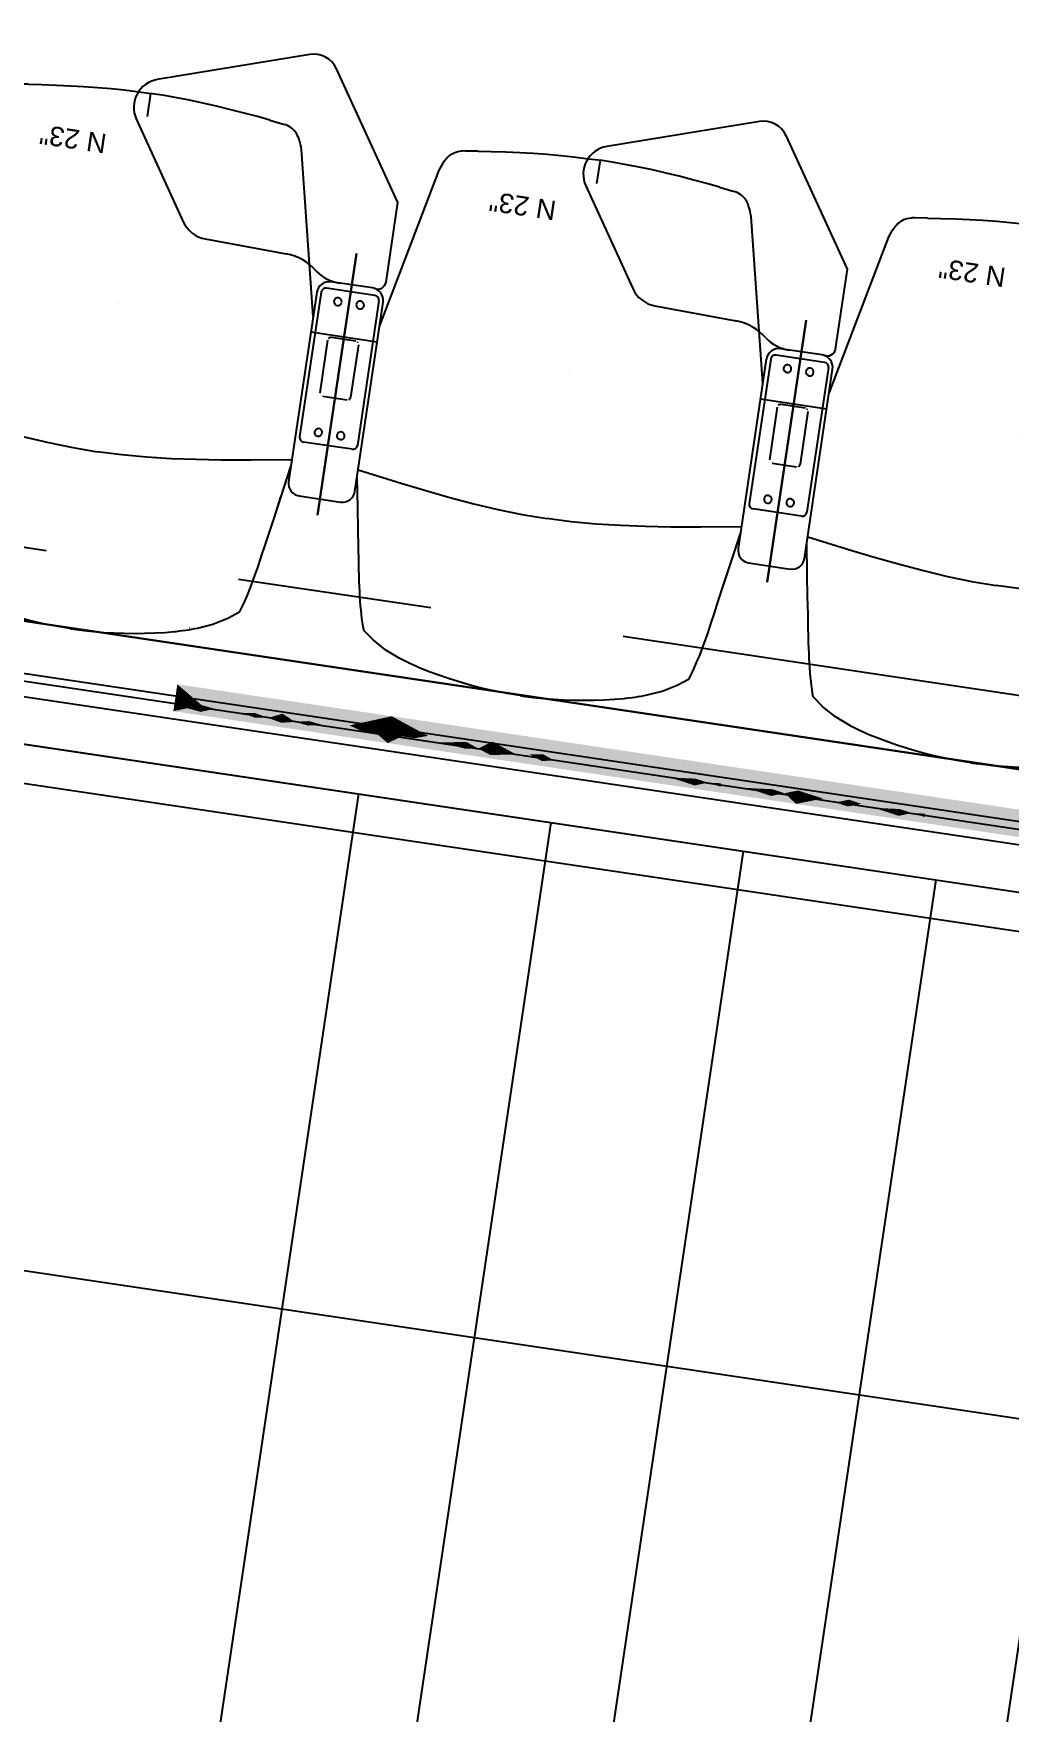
# Model space of a CAD drawing. Header units: millimetres. Extents: x 338 to 506, y 179 to 335.
# Drawn here: x 402.73 to 403.985, y 267.576 to 269.735 of the extents above; entities that cross this region are included whole.
import ezdxf

# ---------------------------------------------------------------- set-up
doc = ezdxf.new("R2010")
doc.units = ezdxf.units.MM
doc.linetypes.add('CENTER', pattern=[2, 1.25, -0.25, 0.25, -0.25])
doc.linetypes.add('DASHED2', pattern=[0.375, 0.25, -0.125])
for name, color, linetype in [('EJES_DE_COLUMNA', 255, 'DASHED2'), ('MUROS', 32, 'Continuous'), ('NOVA_PLUS_21__', 6, 'Continuous'), ('NOVA_PLUS_22__', 162, 'Continuous'), ('REJAS', 151, 'Continuous'), ('ZAPATA', 5, 'Continuous')]:
    doc.layers.add(name, color=color, linetype=linetype)
doc.styles.get("Standard").update_dxf_attribs({"font": 'ARIALUNI.ttf'})

# ---------------------------------------------------------------- blocks, each defined once
blk = doc.blocks.new('ESCALERA-EMER')
blk.add_lwpolyline([(-1.93003, 2.68), (-1.93003, 6.1583), (-0.66518, 6.1583), (-0.66518, 2.10933)])
at = {"layer": 'MUROS'}
for p, q in [((-2.6, 5.43), (0, 5.43)), ((-2.6, 5.18), (0, 5.18)), ((-2.6, 4.93), (0, 4.93)), ((-2.6, 4.68), (0, 4.68)), ((-2.6, 4.43), (0, 4.43))]:
    blk.add_line(p, q, dxfattribs=at)
for points in [[(0, 2.43), (0, 6.68), (-2.6, 6.68), (-2.6, 2.43)], [(-0.05, 2.43), (-0.05, 6.63), (-2.55, 6.63), (-2.55, 2.43)]]:
    blk.add_lwpolyline(points, dxfattribs=at)
blk = doc.blocks.new('*U103')
at = {"layer": 'REJAS', "color": 18, "linetype": 'Continuous', "extrusion": (0, 0, -1)}
for points in [[(-2980.4009, 1976.0068), (-2980.398, 1975.9371), (-2980.3922, 1976.0765)], [(-2980.3922, 1976.0765), (-2980.398, 1975.9371), (-2980.3922, 1975.9371)], [(-2980.3922, 1976.0765), (-2980.4002, 1976.0707), (-2980.3987, 1976.0591)], [(-2980.3962, 1976.0736), (-2980.3922, 1976.0765), (-2980.4007, 1976.0746)], [(-2980.3922, 1976.0765), (-2980.4009, 1976.0765), (-2980.4007, 1976.0746)], [(-2980.3987, 1976.0591), (-2980.3965, 1976.0417), (-2980.3922, 1976.0765)], [(-2980.4002, 1976.0707), (-2980.3962, 1976.0736), (-2980.4007, 1976.0746)], [(-2980.4002, 1976.0707), (-2980.4024, 1976.0649), (-2980.3995, 1976.0649)], [(-2980.4026, 1976.0722), (-2980.4002, 1976.0707), (-2980.4019, 1976.073)], [(-2980.4002, 1976.0707), (-2980.4004, 1976.0727), (-2980.4019, 1976.073)], [(-2980.4002, 1976.0707), (-2980.4014, 1976.0715), (-2980.4029, 1976.0712)], [(-2980.4029, 1976.0712), (-2980.4031, 1976.0707), (-2980.4002, 1976.0707)], [(-2980.4024, 1976.0649), (-2980.4002, 1976.0707), (-2980.4042, 1976.0678)], [(-2980.4022, 1976.0693), (-2980.4002, 1976.0707), (-2980.4035, 1976.0698)], [(-2980.4002, 1976.0707), (-2980.4031, 1976.0707), (-2980.4035, 1976.0698)], [(-2980.4019, 1976.073), (-2980.4004, 1976.0727), (-2980.4007, 1976.0746)], [(-2980.4052, 1976.0756), (-2980.4007, 1976.0746), (-2980.4009, 1976.0765)], [(-2980.4097, 1976.0765), (-2980.4049, 1976.0736), (-2980.4007, 1976.0746)], [(-2980.4007, 1976.0746), (-2980.4028, 1976.0741), (-2980.4019, 1976.073)], [(-2980.4097, 1976.0765), (-2980.4052, 1976.0756), (-2980.4009, 1976.0765)], [(-2980.4014, 1976.0715), (-2980.4026, 1976.0722), (-2980.4029, 1976.0712)], [(-2980.4028, 1976.0741), (-2980.4049, 1976.0736), (-2980.4019, 1976.073)], [(-2980.4049, 1976.0736), (-2980.4026, 1976.0722), (-2980.4019, 1976.073)], [(-2980.4026, 1976.0722), (-2980.4049, 1976.0736), (-2980.406, 1976.0707)], [(-2980.4026, 1976.0722), (-2980.4043, 1976.0715), (-2980.4029, 1976.0712)], [(-2980.4043, 1976.0715), (-2980.406, 1976.0707), (-2980.4029, 1976.0712)], [(-2980.406, 1976.0707), (-2980.4031, 1976.0707), (-2980.4029, 1976.0712)], [(-2980.4035, 1976.0698), (-2980.4031, 1976.0707), (-2980.406, 1976.0707)], [(-2980.406, 1976.0707), (-2980.4051, 1976.0693), (-2980.4035, 1976.0698)], [(-2980.4082, 1976.0649), (-2980.4042, 1976.0678), (-2980.406, 1976.0707)], [(-2980.4049, 1976.0736), (-2980.4097, 1976.0765), (-2980.406, 1976.0707)], [(-2980.4184, 1976.0068), (-2980.4053, 1976.0417), (-2980.4272, 1976.0765)], [(-2980.4097, 1976.0765), (-2980.4089, 1976.0707), (-2980.406, 1976.0707)], [(-2980.4089, 1976.0707), (-2980.4082, 1976.0649), (-2980.406, 1976.0707)], [(-2980.4097, 1976.0765), (-2980.4272, 1976.0765), (-2980.4082, 1976.0649)], [(-2980.4272, 1976.0765), (-2980.4162, 1976.0591), (-2980.4082, 1976.0649)], [(-2980.4097, 1975.9371), (-2980.4272, 1976.0765), (-2980.4272, 1975.7978)], [(-2980.402, 1976.0504), (-2980.3965, 1976.0417), (-2980.3987, 1976.0591)], [(-2980.3995, 1976.0649), (-2980.4024, 1976.0649), (-2980.3987, 1976.0591)], [(-2980.3987, 1976.0591), (-2980.4024, 1976.0649), (-2980.4035, 1976.062)], [(-2980.3987, 1976.0591), (-2980.4035, 1976.062), (-2980.4041, 1976.0552)], [(-2980.402, 1976.0504), (-2980.3987, 1976.0591), (-2980.4041, 1976.0552)], [(-2980.402, 1976.0504), (-2980.4013, 1976.0446), (-2980.3993, 1976.046)], [(-2980.4036, 1976.046), (-2980.4013, 1976.0446), (-2980.402, 1976.0504)], [(-2980.4053, 1976.0417), (-2980.402, 1976.0504), (-2980.4041, 1976.0552)], [(-2980.4042, 1976.0678), (-2980.4022, 1976.0693), (-2980.4035, 1976.0698)], [(-2980.4082, 1976.0649), (-2980.4024, 1976.0649), (-2980.4042, 1976.0678)], [(-2980.4035, 1976.062), (-2980.4024, 1976.0649), (-2980.4082, 1976.0649)], [(-2980.4051, 1976.0693), (-2980.4042, 1976.0678), (-2980.4035, 1976.0698)], [(-2980.4035, 1976.062), (-2980.4082, 1976.0649), (-2980.4041, 1976.0552)], [(-2980.4082, 1976.0649), (-2980.4067, 1976.0533), (-2980.4041, 1976.0552)], [(-2980.4041, 1976.0552), (-2980.4067, 1976.0533), (-2980.4053, 1976.0417)], [(-2980.4082, 1976.0649), (-2980.4162, 1976.0591), (-2980.4053, 1976.0417)], [(-2980.3993, 1976.046), (-2980.4013, 1976.0446), (-2980.3965, 1976.0417)], [(-2980.3965, 1976.0417), (-2980.4013, 1976.0446), (-2980.4009, 1976.0417)], [(-2980.3982, 1976.0373), (-2980.3965, 1976.0417), (-2980.4005, 1976.0388)], [(-2980.3965, 1976.0417), (-2980.4009, 1976.0417), (-2980.4005, 1976.0388)], [(-2980.4031, 1976.0243), (-2980.4009, 1976.0068), (-2980.3965, 1976.0417)], [(-2980.3998, 1976.033), (-2980.3982, 1976.0373), (-2980.4005, 1976.0388)], [(-2980.4005, 1976.0388), (-2980.4026, 1976.0373), (-2980.3998, 1976.033)], [(-2980.3998, 1976.033), (-2980.4026, 1976.0373), (-2980.4027, 1976.033)], [(-2980.4015, 1976.0286), (-2980.3998, 1976.033), (-2980.4027, 1976.033)], [(-2980.4009, 1976.0417), (-2980.4053, 1976.0417), (-2980.4005, 1976.0388)], [(-2980.4053, 1976.0417), (-2980.4026, 1976.0373), (-2980.4005, 1976.0388)], [(-2980.4013, 1976.0446), (-2980.4053, 1976.0417), (-2980.4009, 1976.0417)], [(-2980.4184, 1976.0068), (-2980.4009, 1976.0068), (-2980.4053, 1976.0417)], [(-2980.4053, 1976.0417), (-2980.4013, 1976.0446), (-2980.4036, 1976.046)], [(-2980.4031, 1976.0243), (-2980.4015, 1976.0286), (-2980.4027, 1976.033)], [(-2980.4026, 1976.0373), (-2980.4053, 1976.0417), (-2980.4027, 1976.033)], [(-2980.4053, 1976.0417), (-2980.4042, 1976.033), (-2980.4027, 1976.033)], [(-2980.4027, 1976.033), (-2980.4042, 1976.033), (-2980.4031, 1976.0243)], [(-2980.4031, 1975.9894), (-2980.3995, 1975.972), (-2980.4009, 1976.0068)], [(-2980.4097, 1975.9371), (-2980.4009, 1976.0068), (-2980.4184, 1976.0068)], [(-2980.4031, 1975.9894), (-2980.4053, 1975.972), (-2980.4013, 1975.9807)], [(-2980.4016, 1975.9546), (-2980.398, 1975.9371), (-2980.3995, 1975.972)], [(-2980.4033, 1975.9763), (-2980.3995, 1975.972), (-2980.4013, 1975.9807)], [(-2980.4014, 1975.9742), (-2980.4027, 1975.9734), (-2980.3995, 1975.972)], [(-2980.3995, 1975.972), (-2980.4027, 1975.9734), (-2980.4024, 1975.972)], [(-2980.4024, 1975.972), (-2980.4021, 1975.9705), (-2980.3995, 1975.972)], [(-2980.3995, 1975.972), (-2980.4021, 1975.9705), (-2980.4005, 1975.9698)], [(-2980.4035, 1975.9633), (-2980.4016, 1975.9546), (-2980.3995, 1975.972)], [(-2980.4021, 1975.9705), (-2980.4015, 1975.9676), (-2980.4005, 1975.9698)], [(-2980.4033, 1975.9763), (-2980.4027, 1975.9734), (-2980.4014, 1975.9742)], [(-2980.4035, 1975.9633), (-2980.4015, 1975.9676), (-2980.4053, 1975.972)], [(-2980.4015, 1975.9676), (-2980.4021, 1975.9705), (-2980.4034, 1975.9698)], [(-2980.4053, 1975.972), (-2980.4097, 1975.9371), (-2980.4016, 1975.9546)], [(-2980.4034, 1975.9698), (-2980.4021, 1975.9705), (-2980.4053, 1975.972)], [(-2980.4053, 1975.972), (-2980.4021, 1975.9705), (-2980.4024, 1975.972)], [(-2980.4024, 1975.972), (-2980.4027, 1975.9734), (-2980.4053, 1975.972)], [(-2980.4027, 1975.9734), (-2980.4033, 1975.9763), (-2980.4043, 1975.9742)], [(-2980.4053, 1975.972), (-2980.4027, 1975.9734), (-2980.4043, 1975.9742)], [(-2980.4018, 1975.9415), (-2980.398, 1975.9371), (-2980.4018, 1975.9459)], [(-2980.398, 1975.9371), (-2980.3998, 1975.9459), (-2980.4018, 1975.9459)], [(-2980.398, 1975.9371), (-2980.4018, 1975.9415), (-2980.4044, 1975.94)], [(-2980.4018, 1975.9459), (-2980.3998, 1975.9459), (-2980.4016, 1975.9546)], [(-2980.4016, 1975.9546), (-2980.4036, 1975.9502), (-2980.4018, 1975.9459)], [(-2980.4036, 1975.9502), (-2980.4057, 1975.9459), (-2980.4018, 1975.9459)], [(-2980.4057, 1975.9459), (-2980.4018, 1975.9415), (-2980.4018, 1975.9459)], [(-2980.4044, 1975.94), (-2980.4018, 1975.9415), (-2980.4057, 1975.9459)], [(-2980.4057, 1975.9459), (-2980.4077, 1975.9415), (-2980.4044, 1975.94)], [(-2980.4077, 1975.9415), (-2980.4097, 1975.9371), (-2980.4044, 1975.94)], [(-2980.3922, 1975.9371), (-2980.398, 1975.9371), (-2980.3922, 1975.7978)], [(-2980.3922, 1975.7978), (-2980.398, 1975.9371), (-2980.4009, 1975.8675)], [(-2980.4038, 1975.9371), (-2980.398, 1975.9371), (-2980.4044, 1975.94)], [(-2980.4016, 1975.9197), (-2980.3995, 1975.9023), (-2980.398, 1975.9371)], [(-2980.4018, 1975.9328), (-2980.398, 1975.9371), (-2980.4044, 1975.9342)], [(-2980.398, 1975.9371), (-2980.4038, 1975.9371), (-2980.4044, 1975.9342)], [(-2980.3998, 1975.9284), (-2980.398, 1975.9371), (-2980.4018, 1975.9284)], [(-2980.398, 1975.9371), (-2980.4018, 1975.9328), (-2980.4018, 1975.9284)], [(-2980.4035, 1975.911), (-2980.3995, 1975.9023), (-2980.4016, 1975.9197)], [(-2980.4016, 1975.9197), (-2980.3998, 1975.9284), (-2980.4018, 1975.9284)], [(-2980.4097, 1975.9371), (-2980.4272, 1975.7978), (-2980.4009, 1975.8675)], [(-2980.4053, 1975.9023), (-2980.4016, 1975.9197), (-2980.4097, 1975.9371)], [(-2980.4036, 1975.9241), (-2980.4016, 1975.9197), (-2980.4018, 1975.9284)], [(-2980.4057, 1975.9284), (-2980.4018, 1975.9328), (-2980.4044, 1975.9342)], [(-2980.4018, 1975.9284), (-2980.4018, 1975.9328), (-2980.4057, 1975.9284)], [(-2980.4057, 1975.9284), (-2980.4036, 1975.9241), (-2980.4018, 1975.9284)], [(-2980.4097, 1975.9371), (-2980.4038, 1975.9371), (-2980.4044, 1975.94)], [(-2980.4038, 1975.9371), (-2980.4097, 1975.9371), (-2980.4044, 1975.9342)], [(-2980.4097, 1975.9371), (-2980.4077, 1975.9328), (-2980.4044, 1975.9342)], [(-2980.4044, 1975.9342), (-2980.4077, 1975.9328), (-2980.4057, 1975.9284)], [(-2980.3995, 1975.9023), (-2980.4005, 1975.9045), (-2980.4021, 1975.9038)], [(-2980.4024, 1975.9023), (-2980.3995, 1975.9023), (-2980.4021, 1975.9038)], [(-2980.4009, 1975.8675), (-2980.3995, 1975.9023), (-2980.4031, 1975.8849)], [(-2980.4014, 1975.9001), (-2980.3995, 1975.9023), (-2980.4027, 1975.9008)], [(-2980.3995, 1975.9023), (-2980.4024, 1975.9023), (-2980.4027, 1975.9008)], [(-2980.4033, 1975.8979), (-2980.4013, 1975.8936), (-2980.3995, 1975.9023)], [(-2980.4021, 1975.9038), (-2980.4005, 1975.9045), (-2980.4015, 1975.9067)], [(-2980.4031, 1975.8849), (-2980.4013, 1975.8936), (-2980.4053, 1975.9023)], [(-2980.4033, 1975.8979), (-2980.4014, 1975.9001), (-2980.4027, 1975.9008)], [(-2980.4035, 1975.911), (-2980.4053, 1975.9023), (-2980.4015, 1975.9067)], [(-2980.4015, 1975.9067), (-2980.4034, 1975.9045), (-2980.4021, 1975.9038)], [(-2980.4034, 1975.9045), (-2980.4053, 1975.9023), (-2980.4021, 1975.9038)], [(-2980.4053, 1975.9023), (-2980.4024, 1975.9023), (-2980.4021, 1975.9038)], [(-2980.4024, 1975.9023), (-2980.4053, 1975.9023), (-2980.4027, 1975.9008)], [(-2980.4053, 1975.9023), (-2980.4043, 1975.9001), (-2980.4027, 1975.9008)], [(-2980.4027, 1975.9008), (-2980.4043, 1975.9001), (-2980.4033, 1975.8979)], [(-2980.4009, 1975.8675), (-2980.4024, 1975.8326), (-2980.3965, 1975.8326)], [(-2980.4075, 1975.85), (-2980.4024, 1975.8326), (-2980.4009, 1975.8675)], [(-2980.414, 1975.8326), (-2980.4024, 1975.8326), (-2980.4075, 1975.85)], [(-2980.3965, 1975.8326), (-2980.4024, 1975.8326), (-2980.3922, 1975.7978)], [(-2980.3922, 1975.7978), (-2980.4024, 1975.8326), (-2980.4031, 1975.8152)], [(-2980.3922, 1975.7978), (-2980.4031, 1975.8152), (-2980.4016, 1975.8036)], [(-2980.4016, 1975.8036), (-2980.4031, 1975.8152), (-2980.4111, 1975.8094)], [(-2980.4024, 1975.8326), (-2980.414, 1975.8326), (-2980.4031, 1975.8152)], [(-2980.414, 1975.8326), (-2980.4111, 1975.8094), (-2980.4031, 1975.8152)], [(-2980.4111, 1975.8094), (-2980.414, 1975.8326), (-2980.4206, 1975.8152)], [(-2980.4272, 1975.7978), (-2980.4111, 1975.8094), (-2980.4206, 1975.8152)], [(-2980.3969, 1975.8007), (-2980.4012, 1975.7997), (-2980.3922, 1975.7978)], [(-2980.3922, 1975.7978), (-2980.4012, 1975.7997), (-2980.4009, 1975.7978)], [(-2980.4009, 1975.5325), (-2980.3922, 1975.2671), (-2980.3922, 1975.7978)], [(-2980.3922, 1975.7978), (-2980.4018, 1975.7922), (-2980.4036, 1975.7812)], [(-2980.397, 1975.795), (-2980.3922, 1975.7978), (-2980.4012, 1975.7959)], [(-2980.3922, 1975.7978), (-2980.4009, 1975.7978), (-2980.4012, 1975.7959)], [(-2980.3976, 1975.7646), (-2980.3922, 1975.7978), (-2980.4035, 1975.7646)], [(-2980.3922, 1975.7978), (-2980.4036, 1975.7812), (-2980.4035, 1975.7646)], [(-2980.4031, 1975.7314), (-2980.3965, 1975.6651), (-2980.3922, 1975.7978)], [(-2980.4016, 1975.8036), (-2980.4012, 1975.7997), (-2980.3969, 1975.8007)], [(-2980.4018, 1975.7922), (-2980.397, 1975.795), (-2980.4012, 1975.7959)], [(-2980.4009, 1975.7978), (-2980.4012, 1975.7997), (-2980.4097, 1975.7978)], [(-2980.4097, 1975.2671), (-2980.4009, 1975.5325), (-2980.4272, 1975.7978)], [(-2980.4009, 1975.7978), (-2980.4097, 1975.7978), (-2980.4012, 1975.7959)], [(-2980.4012, 1975.7997), (-2980.4016, 1975.8036), (-2980.4057, 1975.8007)], [(-2980.4097, 1975.7978), (-2980.4012, 1975.7997), (-2980.4057, 1975.8007)], [(-2980.4097, 1975.7978), (-2980.4057, 1975.795), (-2980.4012, 1975.7959)], [(-2980.4012, 1975.7959), (-2980.4057, 1975.795), (-2980.4018, 1975.7922)], [(-2980.4016, 1975.8036), (-2980.4111, 1975.8094), (-2980.4097, 1975.7978)], [(-2980.4018, 1975.7922), (-2980.4097, 1975.7978), (-2980.4115, 1975.7867)], [(-2980.4018, 1975.7922), (-2980.4115, 1975.7867), (-2980.4036, 1975.7812)], [(-2980.414, 1975.6651), (-2980.4031, 1975.7314), (-2980.4272, 1975.7978)], [(-2980.4097, 1975.7978), (-2980.4111, 1975.8094), (-2980.4272, 1975.7978)], [(-2980.4097, 1975.2671), (-2980.4272, 1975.7978), (-2980.4272, 1974.7365)], [(-2980.4097, 1975.7978), (-2980.4272, 1975.7978), (-2980.4115, 1975.7867)], [(-2980.4272, 1975.7978), (-2980.4211, 1975.7812), (-2980.4115, 1975.7867)], [(-2980.4035, 1975.7646), (-2980.4036, 1975.7812), (-2980.4151, 1975.7646)], [(-2980.4151, 1975.7646), (-2980.4036, 1975.7812), (-2980.4115, 1975.7867)], [(-2980.4115, 1975.7867), (-2980.4211, 1975.7812), (-2980.4151, 1975.7646)], [(-2980.4031, 1975.7314), (-2980.3976, 1975.7646), (-2980.4035, 1975.7646)], [(-2980.4091, 1975.748), (-2980.4031, 1975.7314), (-2980.4035, 1975.7646)], [(-2980.4151, 1975.7646), (-2980.4091, 1975.748), (-2980.4035, 1975.7646)], [(-2980.4031, 1975.7314), (-2980.4058, 1975.7148), (-2980.4015, 1975.7148)], [(-2980.4028, 1975.7066), (-2980.3998, 1975.6983), (-2980.4015, 1975.7148)], [(-2980.4028, 1975.7066), (-2980.4037, 1975.701), (-2980.4013, 1975.7024)], [(-2980.4058, 1975.7148), (-2980.4028, 1975.7066), (-2980.4015, 1975.7148)], [(-2980.4058, 1975.7148), (-2980.4086, 1975.6983), (-2980.4028, 1975.7066)], [(-2980.4037, 1975.701), (-2980.4028, 1975.7066), (-2980.4057, 1975.7024)], [(-2980.4026, 1975.6817), (-2980.3965, 1975.6651), (-2980.3998, 1975.6983)], [(-2980.4013, 1975.7024), (-2980.4037, 1975.701), (-2980.3998, 1975.6983)], [(-2980.3998, 1975.6983), (-2980.4037, 1975.701), (-2980.4042, 1975.6983)], [(-2980.4027, 1975.6941), (-2980.3998, 1975.6983), (-2980.4047, 1975.6955)], [(-2980.3998, 1975.6983), (-2980.4042, 1975.6983), (-2980.4047, 1975.6955)], [(-2980.4012, 1975.69), (-2980.3998, 1975.6983), (-2980.4026, 1975.69)], [(-2980.3998, 1975.6983), (-2980.4027, 1975.6941), (-2980.4026, 1975.69)], [(-2980.4026, 1975.6817), (-2980.4012, 1975.69), (-2980.4026, 1975.69)], [(-2980.4086, 1975.6983), (-2980.414, 1975.6651), (-2980.4026, 1975.6817)], [(-2980.4026, 1975.69), (-2980.4027, 1975.6941), (-2980.4056, 1975.69)], [(-2980.4056, 1975.69), (-2980.4041, 1975.6858), (-2980.4026, 1975.69)], [(-2980.4041, 1975.6858), (-2980.4026, 1975.6817), (-2980.4026, 1975.69)], [(-2980.4056, 1975.69), (-2980.4027, 1975.6941), (-2980.4047, 1975.6955)], [(-2980.4086, 1975.6983), (-2980.4037, 1975.701), (-2980.4057, 1975.7024)], [(-2980.4042, 1975.6983), (-2980.4037, 1975.701), (-2980.4086, 1975.6983)], [(-2980.4047, 1975.6955), (-2980.4042, 1975.6983), (-2980.4086, 1975.6983)], [(-2980.4086, 1975.6983), (-2980.4071, 1975.6941), (-2980.4047, 1975.6955)], [(-2980.4071, 1975.6941), (-2980.4056, 1975.69), (-2980.4047, 1975.6955)], [(-2980.3965, 1975.6651), (-2980.3995, 1975.6734), (-2980.4044, 1975.6706)], [(-2980.3965, 1975.6651), (-2980.3985, 1975.6665), (-2980.4008, 1975.666)], [(-2980.4008, 1975.666), (-2980.4009, 1975.6651), (-2980.3965, 1975.6651)], [(-2980.3965, 1975.6651), (-2980.4014, 1975.6623), (-2980.4023, 1975.6568)], [(-2980.399, 1975.6637), (-2980.3965, 1975.6651), (-2980.4011, 1975.6642)], [(-2980.3965, 1975.6651), (-2980.4009, 1975.6651), (-2980.4011, 1975.6642)], [(-2980.3993, 1975.6485), (-2980.3965, 1975.6651), (-2980.4022, 1975.6485)], [(-2980.3965, 1975.6651), (-2980.4023, 1975.6568), (-2980.4022, 1975.6485)], [(-2980.402, 1975.6319), (-2980.3987, 1975.5988), (-2980.3965, 1975.6651)], [(-2980.3985, 1975.6665), (-2980.4005, 1975.6679), (-2980.4008, 1975.666)], [(-2980.4014, 1975.6623), (-2980.399, 1975.6637), (-2980.4011, 1975.6642)], [(-2980.4044, 1975.6706), (-2980.3995, 1975.6734), (-2980.4026, 1975.6817)], [(-2980.4034, 1975.6679), (-2980.4005, 1975.6679), (-2980.4024, 1975.6693)], [(-2980.4005, 1975.6679), (-2980.4029, 1975.6665), (-2980.4008, 1975.666)], [(-2980.4005, 1975.6679), (-2980.4034, 1975.6679), (-2980.4029, 1975.6665)], [(-2980.4029, 1975.6665), (-2980.4053, 1975.6651), (-2980.4008, 1975.666)], [(-2980.4053, 1975.6651), (-2980.4009, 1975.6651), (-2980.4008, 1975.666)], [(-2980.4009, 1975.6651), (-2980.4053, 1975.6651), (-2980.4011, 1975.6642)], [(-2980.4053, 1975.6651), (-2980.4033, 1975.6637), (-2980.4011, 1975.6642)], [(-2980.4011, 1975.6642), (-2980.4033, 1975.6637), (-2980.4014, 1975.6623)], [(-2980.4014, 1975.6623), (-2980.4053, 1975.6651), (-2980.4062, 1975.6596)], [(-2980.4014, 1975.6623), (-2980.4062, 1975.6596), (-2980.4023, 1975.6568)], [(-2980.4075, 1975.5988), (-2980.402, 1975.6319), (-2980.414, 1975.6651)], [(-2980.4044, 1975.6706), (-2980.4034, 1975.6679), (-2980.4024, 1975.6693)], [(-2980.4026, 1975.6817), (-2980.4083, 1975.6734), (-2980.4044, 1975.6706)], [(-2980.4029, 1975.6665), (-2980.4034, 1975.6679), (-2980.4053, 1975.6651)], [(-2980.4048, 1975.6679), (-2980.4034, 1975.6679), (-2980.4044, 1975.6706)], [(-2980.4053, 1975.6651), (-2980.4034, 1975.6679), (-2980.4048, 1975.6679)], [(-2980.4083, 1975.6734), (-2980.414, 1975.6651), (-2980.4044, 1975.6706)], [(-2980.414, 1975.6651), (-2980.4053, 1975.6651), (-2980.4044, 1975.6706)], [(-2980.4053, 1975.6651), (-2980.414, 1975.6651), (-2980.4062, 1975.6596)], [(-2980.414, 1975.6651), (-2980.411, 1975.6568), (-2980.4062, 1975.6596)], [(-2980.402, 1975.6319), (-2980.3993, 1975.6485), (-2980.4022, 1975.6485)], [(-2980.405, 1975.6402), (-2980.402, 1975.6319), (-2980.4022, 1975.6485)], [(-2980.4022, 1975.6485), (-2980.4023, 1975.6568), (-2980.408, 1975.6485)], [(-2980.408, 1975.6485), (-2980.405, 1975.6402), (-2980.4022, 1975.6485)], [(-2980.408, 1975.6485), (-2980.4023, 1975.6568), (-2980.4062, 1975.6596)], [(-2980.4062, 1975.6596), (-2980.411, 1975.6568), (-2980.408, 1975.6485)], [(-2980.4047, 1975.6154), (-2980.3987, 1975.5988), (-2980.402, 1975.6319)], [(-2980.3987, 1975.5988), (-2980.4002, 1975.6029), (-2980.4026, 1975.6015)], [(-2980.4031, 1975.5988), (-2980.3987, 1975.5988), (-2980.4026, 1975.6015)], [(-2980.4016, 1975.5946), (-2980.3987, 1975.5988), (-2980.4036, 1975.596)], [(-2980.3987, 1975.5988), (-2980.4031, 1975.5988), (-2980.4036, 1975.596)], [(-2980.4045, 1975.5905), (-2980.4015, 1975.5822), (-2980.3987, 1975.5988)], [(-2980.4042, 1975.5656), (-2980.4009, 1975.5325), (-2980.3987, 1975.5988)], [(-2980.4026, 1975.6015), (-2980.4002, 1975.6029), (-2980.4017, 1975.6071)], [(-2980.4042, 1975.5656), (-2980.4015, 1975.5822), (-2980.4075, 1975.5988)], [(-2980.4045, 1975.5905), (-2980.4016, 1975.5946), (-2980.4036, 1975.596)], [(-2980.4047, 1975.6154), (-2980.4075, 1975.5988), (-2980.4017, 1975.6071)], [(-2980.4017, 1975.6071), (-2980.4046, 1975.6029), (-2980.4026, 1975.6015)], [(-2980.4046, 1975.6029), (-2980.4075, 1975.5988), (-2980.4026, 1975.6015)], [(-2980.4075, 1975.5988), (-2980.4031, 1975.5988), (-2980.4026, 1975.6015)], [(-2980.4031, 1975.5988), (-2980.4075, 1975.5988), (-2980.4036, 1975.596)], [(-2980.4075, 1975.5988), (-2980.406, 1975.5946), (-2980.4036, 1975.596)], [(-2980.4036, 1975.596), (-2980.406, 1975.5946), (-2980.4045, 1975.5905)], [(-2980.4031, 1975.4661), (-2980.3987, 1975.4661), (-2980.4009, 1975.5325)], [(-2980.3987, 1975.4661), (-2980.402, 1975.433), (-2980.3965, 1975.3998)], [(-2980.3987, 1975.4661), (-2980.4031, 1975.4661), (-2980.402, 1975.433)], [(-2980.402, 1975.433), (-2980.4031, 1975.4661), (-2980.4053, 1975.3998)], [(-2980.402, 1975.433), (-2980.4036, 1975.4164), (-2980.3993, 1975.4164)], [(-2980.3993, 1975.4164), (-2980.4023, 1975.4081), (-2980.3965, 1975.3998)], [(-2980.3965, 1975.3998), (-2980.3994, 1975.4039), (-2980.4014, 1975.4026)], [(-2980.4009, 1975.3998), (-2980.3965, 1975.3998), (-2980.4014, 1975.4026)], [(-2980.3993, 1975.4164), (-2980.4036, 1975.4164), (-2980.4023, 1975.4081)], [(-2980.4014, 1975.4026), (-2980.3994, 1975.4039), (-2980.4023, 1975.4081)], [(-2980.4053, 1975.3998), (-2980.4009, 1975.3998), (-2980.4014, 1975.4026)], [(-2980.4023, 1975.4081), (-2980.4038, 1975.4039), (-2980.4014, 1975.4026)], [(-2980.4038, 1975.4039), (-2980.4053, 1975.3998), (-2980.4014, 1975.4026)], [(-2980.4023, 1975.4081), (-2980.4036, 1975.4164), (-2980.4053, 1975.3998)], [(-2980.4031, 1975.3335), (-2980.3922, 1975.2671), (-2980.3965, 1975.3998)], [(-2980.3998, 1975.3666), (-2980.3965, 1975.3998), (-2980.4026, 1975.3832)], [(-2980.398, 1975.3957), (-2980.3965, 1975.3998), (-2980.4005, 1975.397)], [(-2980.3965, 1975.3998), (-2980.4009, 1975.3998), (-2980.4005, 1975.397)], [(-2980.3995, 1975.3915), (-2980.398, 1975.3957), (-2980.4005, 1975.397)], [(-2980.4005, 1975.397), (-2980.4024, 1975.3957), (-2980.3995, 1975.3915)], [(-2980.3995, 1975.3915), (-2980.4024, 1975.3957), (-2980.4025, 1975.3915)], [(-2980.4011, 1975.3874), (-2980.3995, 1975.3915), (-2980.4025, 1975.3915)], [(-2980.3998, 1975.3666), (-2980.4026, 1975.3832), (-2980.4042, 1975.3666)], [(-2980.4029, 1975.3984), (-2980.4005, 1975.397), (-2980.4009, 1975.3998)], [(-2980.4029, 1975.3984), (-2980.4024, 1975.3957), (-2980.4005, 1975.397)], [(-2980.4053, 1975.3998), (-2980.4029, 1975.3984), (-2980.4009, 1975.3998)], [(-2980.4026, 1975.3832), (-2980.4011, 1975.3874), (-2980.4025, 1975.3915)], [(-2980.4024, 1975.3957), (-2980.4053, 1975.3998), (-2980.4025, 1975.3915)], [(-2980.4029, 1975.3984), (-2980.4053, 1975.3998), (-2980.4024, 1975.3957)], [(-2980.4053, 1975.3998), (-2980.4039, 1975.3915), (-2980.4025, 1975.3915)], [(-2980.4025, 1975.3915), (-2980.4039, 1975.3915), (-2980.4026, 1975.3832)], [(-2980.4026, 1975.3832), (-2980.4053, 1975.3998), (-2980.4042, 1975.3666)], [(-2980.4031, 1975.3335), (-2980.4053, 1975.3998), (-2980.4097, 1975.2671)], [(-2980.4031, 1975.3335), (-2980.3998, 1975.3666), (-2980.4042, 1975.3666)], [(-2980.4004, 1975.3169), (-2980.4034, 1975.3086), (-2980.3976, 1975.3003)], [(-2980.4047, 1975.3169), (-2980.4004, 1975.3169), (-2980.4031, 1975.3335)], [(-2980.4004, 1975.3169), (-2980.4047, 1975.3169), (-2980.4034, 1975.3086)], [(-2980.4034, 1975.3086), (-2980.4047, 1975.3169), (-2980.4064, 1975.3003)], [(-2980.4036, 1975.2837), (-2980.3922, 1975.2671), (-2980.3976, 1975.3003)], [(-2980.3976, 1975.3003), (-2980.4005, 1975.3045), (-2980.4025, 1975.3031)], [(-2980.402, 1975.3003), (-2980.3976, 1975.3003), (-2980.4025, 1975.3031)], [(-2980.3976, 1975.3003), (-2980.4016, 1975.2975), (-2980.3991, 1975.2962)], [(-2980.4016, 1975.2975), (-2980.3976, 1975.3003), (-2980.402, 1975.3003)], [(-2980.3991, 1975.2962), (-2980.4016, 1975.2975), (-2980.4006, 1975.292)], [(-2980.4025, 1975.3031), (-2980.4005, 1975.3045), (-2980.4034, 1975.3086)], [(-2980.4006, 1975.292), (-2980.4064, 1975.3003), (-2980.4036, 1975.2837)], [(-2980.4006, 1975.292), (-2980.4016, 1975.2975), (-2980.4035, 1975.2962)], [(-2980.4035, 1975.2962), (-2980.4016, 1975.2975), (-2980.4064, 1975.3003)], [(-2980.4064, 1975.3003), (-2980.4016, 1975.2975), (-2980.402, 1975.3003)], [(-2980.4064, 1975.3003), (-2980.402, 1975.3003), (-2980.4025, 1975.3031)], [(-2980.4034, 1975.3086), (-2980.4049, 1975.3045), (-2980.4025, 1975.3031)], [(-2980.4049, 1975.3045), (-2980.4064, 1975.3003), (-2980.4025, 1975.3031)], [(-2980.4036, 1975.2837), (-2980.4064, 1975.3003), (-2980.4097, 1975.2671)], [(-2980.3979, 1975.2754), (-2980.4018, 1975.2727), (-2980.3922, 1975.2671)], [(-2980.3922, 1975.2671), (-2980.4018, 1975.2727), (-2980.4009, 1975.2671)], [(-2980.4036, 1975.2837), (-2980.4018, 1975.2727), (-2980.3979, 1975.2754)], [(-2980.4009, 1975.2671), (-2980.4018, 1975.2727), (-2980.4097, 1975.2671)], [(-2980.4018, 1975.2727), (-2980.4036, 1975.2837), (-2980.4067, 1975.2754)], [(-2980.4097, 1975.2671), (-2980.4018, 1975.2727), (-2980.4067, 1975.2754)], [(-2980.3987, 1975.2008), (-2980.3922, 1975.2671), (-2980.4042, 1975.234)], [(-2980.4009, 1975.2671), (-2980.4, 1975.2616), (-2980.3922, 1975.2671)], [(-2980.3922, 1975.2671), (-2980.4, 1975.2616), (-2980.3952, 1975.2589)], [(-2980.3987, 1975.2008), (-2980.3965, 1975.1345), (-2980.3922, 1975.2671)], [(-2980.4009, 1975.0018), (-2980.3922, 1974.7365), (-2980.3922, 1975.2671)], [(-2980.4, 1975.2616), (-2980.3982, 1975.2506), (-2980.3952, 1975.2589)], [(-2980.3982, 1975.2506), (-2980.4, 1975.2616), (-2980.4039, 1975.2589)], [(-2980.404, 1975.2506), (-2980.3982, 1975.2506), (-2980.4039, 1975.2589)], [(-2980.3982, 1975.2506), (-2980.404, 1975.2506), (-2980.4012, 1975.2423)], [(-2980.4048, 1975.2644), (-2980.4, 1975.2616), (-2980.4009, 1975.2671)], [(-2980.4048, 1975.2644), (-2980.4039, 1975.2589), (-2980.4, 1975.2616)], [(-2980.4097, 1975.2671), (-2980.4272, 1974.7365), (-2980.4009, 1975.0018)], [(-2980.4048, 1975.2644), (-2980.4009, 1975.2671), (-2980.4097, 1975.2671)], [(-2980.4012, 1975.2423), (-2980.404, 1975.2506), (-2980.4042, 1975.234)], [(-2980.4097, 1975.2671), (-2980.4039, 1975.2589), (-2980.4048, 1975.2644)], [(-2980.4097, 1975.2671), (-2980.404, 1975.2506), (-2980.4039, 1975.2589)], [(-2980.4069, 1975.2506), (-2980.404, 1975.2506), (-2980.4097, 1975.2671)], [(-2980.4042, 1975.234), (-2980.404, 1975.2506), (-2980.4069, 1975.2506)], [(-2980.4042, 1975.234), (-2980.4097, 1975.2671), (-2980.4075, 1975.2008)], [(-2980.4015, 1975.2174), (-2980.4042, 1975.234), (-2980.4075, 1975.2008)], [(-2980.4015, 1975.2174), (-2980.4045, 1975.2091), (-2980.3987, 1975.2008)], [(-2980.4045, 1975.2091), (-2980.4036, 1975.2036), (-2980.4016, 1975.205)], [(-2980.4036, 1975.2036), (-2980.4045, 1975.2091), (-2980.406, 1975.205)], [(-2980.402, 1975.1677), (-2980.3965, 1975.1345), (-2980.3987, 1975.2008)], [(-2980.4016, 1975.205), (-2980.4036, 1975.2036), (-2980.3987, 1975.2008)], [(-2980.3987, 1975.2008), (-2980.4036, 1975.2036), (-2980.4031, 1975.2008)], [(-2980.402, 1975.1677), (-2980.3987, 1975.2008), (-2980.4047, 1975.1842)], [(-2980.4031, 1975.2008), (-2980.4026, 1975.1981), (-2980.3987, 1975.2008)], [(-2980.3987, 1975.2008), (-2980.4026, 1975.1981), (-2980.4002, 1975.1967)], [(-2980.4026, 1975.1981), (-2980.4017, 1975.1925), (-2980.4002, 1975.1967)], [(-2980.4017, 1975.1925), (-2980.4075, 1975.2008), (-2980.4047, 1975.1842)], [(-2980.4017, 1975.1925), (-2980.4026, 1975.1981), (-2980.4046, 1975.1967)], [(-2980.4053, 1975.1345), (-2980.402, 1975.1677), (-2980.4075, 1975.2008)], [(-2980.4046, 1975.1967), (-2980.4026, 1975.1981), (-2980.4075, 1975.2008)], [(-2980.4075, 1975.2008), (-2980.4026, 1975.1981), (-2980.4031, 1975.2008)], [(-2980.4031, 1975.2008), (-2980.4036, 1975.2036), (-2980.4075, 1975.2008)], [(-2980.4075, 1975.2008), (-2980.4036, 1975.2036), (-2980.406, 1975.205)], [(-2980.4036, 1975.1511), (-2980.3993, 1975.1511), (-2980.402, 1975.1677)], [(-2980.3993, 1975.1511), (-2980.4023, 1975.1428), (-2980.3965, 1975.1345)], [(-2980.3993, 1975.1511), (-2980.4036, 1975.1511), (-2980.4023, 1975.1428)], [(-2980.4014, 1975.1373), (-2980.3994, 1975.1386), (-2980.4023, 1975.1428)], [(-2980.4023, 1975.1428), (-2980.4038, 1975.1386), (-2980.4014, 1975.1373)], [(-2980.4023, 1975.1428), (-2980.4036, 1975.1511), (-2980.4053, 1975.1345)], [(-2980.3965, 1975.1345), (-2980.3994, 1975.1386), (-2980.4014, 1975.1373)], [(-2980.4009, 1975.1345), (-2980.3965, 1975.1345), (-2980.4014, 1975.1373)], [(-2980.398, 1975.1303), (-2980.3965, 1975.1345), (-2980.4005, 1975.1317)], [(-2980.3965, 1975.1345), (-2980.4009, 1975.1345), (-2980.4005, 1975.1317)], [(-2980.4026, 1975.1179), (-2980.3998, 1975.1013), (-2980.3965, 1975.1345)], [(-2980.4031, 1975.0682), (-2980.4009, 1975.0018), (-2980.3965, 1975.1345)], [(-2980.3995, 1975.1262), (-2980.398, 1975.1303), (-2980.4005, 1975.1317)], [(-2980.4005, 1975.1317), (-2980.4024, 1975.1303), (-2980.3995, 1975.1262)], [(-2980.3995, 1975.1262), (-2980.4024, 1975.1303), (-2980.4025, 1975.1262)], [(-2980.4011, 1975.1221), (-2980.3995, 1975.1262), (-2980.4025, 1975.1262)], [(-2980.4029, 1975.1331), (-2980.4005, 1975.1317), (-2980.4009, 1975.1345)], [(-2980.4029, 1975.1331), (-2980.4024, 1975.1303), (-2980.4005, 1975.1317)], [(-2980.4053, 1975.1345), (-2980.4009, 1975.1345), (-2980.4014, 1975.1373)], [(-2980.4053, 1975.1345), (-2980.4029, 1975.1331), (-2980.4009, 1975.1345)], [(-2980.4026, 1975.1179), (-2980.4011, 1975.1221), (-2980.4025, 1975.1262)], [(-2980.4038, 1975.1386), (-2980.4053, 1975.1345), (-2980.4014, 1975.1373)], [(-2980.4024, 1975.1303), (-2980.4053, 1975.1345), (-2980.4025, 1975.1262)], [(-2980.4029, 1975.1331), (-2980.4053, 1975.1345), (-2980.4024, 1975.1303)], [(-2980.4053, 1975.1345), (-2980.4039, 1975.1262), (-2980.4025, 1975.1262)], [(-2980.4025, 1975.1262), (-2980.4039, 1975.1262), (-2980.4026, 1975.1179)], [(-2980.4026, 1975.1179), (-2980.4053, 1975.1345), (-2980.4042, 1975.1013)], [(-2980.3998, 1975.1013), (-2980.4026, 1975.1179), (-2980.4042, 1975.1013)], [(-2980.4042, 1975.1013), (-2980.4031, 1975.0682), (-2980.3998, 1975.1013)], [(-2980.4042, 1974.9687), (-2980.3987, 1974.9355), (-2980.4009, 1975.0018)]]:
    blk.add_solid(points, dxfattribs=at)
blk = doc.blocks.new('ZAPATA')
at = {"layer": 'ZAPATA', "linetype": 'Continuous'}
for p, q in [((-31.5, 0), (31.5, 0)), ((-37.5, -194), (-37.5, -6)), ((37.5, -194), (37.5, -6)), ((15.8, -61.8), (-15.8, -61.8)), ((-19.8, -134.2), (-19.8, -65.8)), ((19.8, -65.8), (19.8, -134.2)), ((-15.8, -138.2), (15.8, -138.2)), ((-31.5, -200), (31.5, -200))]:
    blk.add_line(p, q, dxfattribs=at)
at = {"layer": 'ZAPATA', "linetype": 'Continuous', "const_width": 0.15, "flags": 128}
for points in [[(-15.8, -61.8), (-17.2, -62), (-18.2, -62.6)], [(18.2, -62.6), (17, -62), (15.8, -61.8)], [(19.2, -63.7), (19.6, -64.5), (19.8, -65.8)], [(-19.2, -136.3), (-19.7, -135.1), (-19.8, -134.2)], [(-18.2, -137.4), (-17, -138), (-15.8, -138.2)], [(19.8, -134.2), (19.6, -135.5), (19.2, -136.3)]]:
    blk.add_lwpolyline(points, dxfattribs=at)
at = {"layer": 'ZAPATA', "linetype": 'Continuous'}
for centre, radius, start, end in [((-31.5, -6), 6, 90, 180), ((31.5, -6), 6, 0, 90), ((-14.5, -15), 5, 1.1673, 358.8327), ((14.5, -15), 5, 181.1673, 178.8327), ((-15.8, -65.8), 4, 147.7923, 180), ((-15.8, -65.8), 4, 125.9209, 147.7923), ((-15.8, -134.2), 4, 212.2077, 234.0791), ((15.8, -134.2), 4, 270, 305.9209), ((15.8, -134.2), 4, 305.9209, 327.8595), ((-31.5, -194), 6, 180, 270), ((-14.5, -185), 5, 1.1673, 358.8327), ((14.5, -185), 5, 181.1673, 178.8327), ((31.5, -194), 6, 270, 0)]:
    blk.add_arc(centre, radius, start, end, dxfattribs=at)
blk = doc.blocks.new('BRAZO_FORMALITE')
at = {"layer": 'NOVA_PLUS_21__', "color": 0}
for p, q in [((0, 0.2318), (0, -0.1085)), ((-0.0431, 0.1948), (-0.0431, -0.0515)), ((0.027, 0.2109), (-0.027, 0.2109)), ((0.0431, -0.0515), (0.0431, 0.1948)), ((0.0431, 0), (-0.0431, 0)), ((-0.027, -0.0675), (0.027, -0.0675))]:
    blk.add_line(p, q, dxfattribs=at)
for centre, start, end in [((-0.027, 0.1948), 90, 180), ((0.027, 0.1948), 0, 90), ((-0.027, -0.0515), 180, 270), ((0.027, -0.0515), 270, 0)]:
    blk.add_arc(centre, 0.016, start, end, dxfattribs=at)
at = {"xscale": 0.0009999999310821, "yscale": 0.0009999999310821, "zscale": 0.0009999999310821}
blk.add_blockref('ZAPATA', (0, 0.1415), dxfattribs=at)
blk = doc.blocks.new('BRAZO_CON_MESA')
at = {"layer": 'NOVA_PLUS_21__', "color": 0}
for p, q in [((0, -0.1085), (0, 0.2318)), ((-0.0431, 0.1948), (-0.0431, -0.0515)), ((0.027, 0.2109), (-0.027, 0.2109)), ((0.0431, -0.0515), (0.0431, 0.1948)), ((0.0431, 0), (-0.0431, 0)), ((-0.027, -0.0675), (0.027, -0.0675))]:
    blk.add_line(p, q, dxfattribs=at)
at = {"layer": 'NOVA_PLUS_21__', "color": 254}
for p, q in [((-0.0431, -0.0775), (-0.0431, -0.1812)), ((0.1949, -0.0983), (0.0891, -0.0946)), ((0.3054, -0.2379), (0.2263, -0.116)), ((-0.0431, -0.1812), (0.0603, -0.3396)), ((0.097, -0.3526), (0.2863, -0.2918))]:
    blk.add_line(p, q, dxfattribs=at)
at = {"layer": 'NOVA_PLUS_21__', "color": 0}
for centre, start, end in [((-0.027, 0.1948), 90, 180), ((0.027, 0.1948), 0, 90), ((-0.027, -0.0515), 180, 270), ((0.027, -0.0515), 270, 0)]:
    blk.add_arc(centre, 0.016, start, end, dxfattribs=at)
at = {"layer": 'NOVA_PLUS_21__', "color": 254}
for centre, radius, start, end in [((-0.0322, -0.0779), 0.0109, 75.3445, 178.2176), ((0.0156, -0.1206), 0.0531, 52.718, 90), ((0.0916, -0.0273), 0.0673, 229.3525, 267.8373), ((0.1935, -0.1373), 0.0391, 33, 88), ((0.2752, -0.2575), 0.036, 288, 33), ((0.0871, -0.3221), 0.032, 213, 288)]:
    blk.add_arc(centre, radius, start, end, dxfattribs=at)
at = {"xscale": 0.0009999999310821, "yscale": 0.0009999999310821, "zscale": 0.0009999999310821}
blk.add_blockref('ZAPATA', (0, 0.1415), dxfattribs=at)
blk = doc.blocks.new('*U15')
at = {"layer": 'NOVA_PLUS_22__', "color": 1}
blk.add_text('N 23"', height=0.025, dxfattribs=at).set_placement((0.0468, 0.0602))
blk = doc.blocks.new('SILLA_NOVA_CON_MESA_23')
at = {"layer": 'NOVA_PLUS_22__', "color": 1}
for p, q in [((-0.0689, 0.6917), (-0.0818, 0.6899)), ((-0.0559, 0.6932), (-0.0689, 0.6917)), ((-0.0429, 0.6943), (-0.0559, 0.6932)), ((-0.0299, 0.6952), (-0.0429, 0.6943)), ((-0.0168, 0.6957), (-0.0299, 0.6952)), ((-0.0038, 0.696), (-0.0168, 0.6957)), ((0, 0.696), (-0.0038, 0.696)), ((0, 0.696), (0.0038, 0.696)), ((0.0038, 0.696), (0.0168, 0.6957)), ((0.0168, 0.6957), (0.0299, 0.6952)), ((0.0299, 0.6952), (0.0429, 0.6943)), ((0.0429, 0.6943), (0.0559, 0.6932)), ((0.0559, 0.6932), (0.0689, 0.6917)), ((0.0689, 0.6917), (0.0818, 0.6899)), ((-0.161, 0.6711), (-0.1796, 0.6635)), ((-0.1575, 0.6724), (-0.161, 0.6711)), ((-0.1539, 0.6737), (-0.1575, 0.6724)), ((-0.1502, 0.6749), (-0.1539, 0.6737)), ((-0.1511, 0.6727), (-0.151, 0.6727)), ((-0.1464, 0.6761), (-0.1502, 0.6749)), ((-0.1425, 0.6772), (-0.1464, 0.6761)), ((-0.1385, 0.6783), (-0.1425, 0.6772)), ((-0.1346, 0.6794), (-0.1385, 0.6783)), ((-0.1325, 0.6799), (-0.1346, 0.6794)), ((-0.1203, 0.6828), (-0.1324, 0.6799)), ((-0.1075, 0.6854), (-0.1203, 0.6828)), ((-0.0947, 0.6878), (-0.1075, 0.6854)), ((-0.0818, 0.6899), (-0.0947, 0.6878)), ((0.0818, 0.6899), (0.0947, 0.6878)), ((0.0947, 0.6878), (0.1075, 0.6854)), ((0.1075, 0.6854), (0.1203, 0.6828)), ((0.1203, 0.6828), (0.1324, 0.6799)), ((0.1325, 0.6799), (0.1346, 0.6794)), ((0.1346, 0.6794), (0.1385, 0.6783)), ((0.1385, 0.6783), (0.1425, 0.6772)), ((0.1425, 0.6772), (0.1464, 0.6761)), ((0.1464, 0.6761), (0.1502, 0.6749)), ((0.1502, 0.6749), (0.1539, 0.6737)), ((0.1539, 0.6737), (0.1575, 0.6724)), ((0.1575, 0.6724), (0.161, 0.6711)), ((0.161, 0.6711), (0.1796, 0.6635)), ((-0.1976, 0.6529), (-0.2113, 0.6426)), ((-0.1796, 0.6635), (-0.1976, 0.6529)), ((0.1796, 0.6635), (0.1976, 0.6529)), ((0.1976, 0.6529), (0.2113, 0.6426)), ((-0.2159, 0.628), (-0.2173, 0.6229)), ((-0.2145, 0.633), (-0.2159, 0.628)), ((-0.213, 0.6377), (-0.2145, 0.633)), ((-0.2116, 0.6419), (-0.213, 0.6377)), ((-0.2113, 0.6426), (-0.2116, 0.6419)), ((0.2113, 0.6426), (0.2116, 0.6419)), ((0.2116, 0.6419), (0.213, 0.6377)), ((0.213, 0.6377), (0.2145, 0.633)), ((0.2145, 0.633), (0.2159, 0.628)), ((0.2159, 0.628), (0.2173, 0.6229)), ((-0.2214, 0.606), (-0.2227, 0.5999)), ((-0.2201, 0.6119), (-0.2214, 0.606)), ((-0.2187, 0.6175), (-0.2201, 0.6119)), ((-0.2173, 0.6229), (-0.2187, 0.6175)), ((0.2173, 0.6229), (0.2187, 0.6175)), ((0.2187, 0.6175), (0.2201, 0.6119)), ((0.2201, 0.6119), (0.2214, 0.606)), ((0.2214, 0.606), (0.2227, 0.5999)), ((-0.2252, 0.5877), (-0.2264, 0.5814)), ((-0.224, 0.5935), (-0.2252, 0.5877)), ((-0.2227, 0.5999), (-0.224, 0.5935)), ((0.2227, 0.5999), (0.224, 0.5935)), ((0.224, 0.5935), (0.2252, 0.5877)), ((0.2252, 0.5877), (0.2264, 0.5814)), ((-0.2291, 0.566), (-0.2309, 0.5555)), ((-0.2277, 0.5743), (-0.2291, 0.566)), ((-0.2264, 0.5814), (-0.2277, 0.5743)), ((0.2264, 0.5814), (0.2277, 0.5743)), ((0.2277, 0.5743), (0.2291, 0.566)), ((0.2291, 0.566), (0.2309, 0.5555)), ((-0.2309, 0.5555), (-0.2338, 0.5383)), ((0.2309, 0.5555), (0.2338, 0.5383)), ((-0.2338, 0.5383), (-0.2377, 0.5154)), ((0.2338, 0.5383), (0.2377, 0.5154)), ((-0.2375, 0.5169), (-0.249, 0.4481)), ((-0.2377, 0.5154), (-0.2422, 0.4885)), ((0.2377, 0.5154), (0.2422, 0.4885)), ((0.2422, 0.4885), (0.249, 0.4481)), ((-0.1589, 0.4531), (-0.1272, 0.4572)), ((-0.1272, 0.4572), (-0.0955, 0.4607)), ((-0.0955, 0.4607), (-0.0637, 0.4634)), ((-0.0637, 0.4634), (-0.0319, 0.4652)), ((-0.0319, 0.4652), (0, 0.4658)), ((0.0319, 0.4652), (0, 0.4658)), ((0.0637, 0.4634), (0.0319, 0.4652)), ((0.0955, 0.4607), (0.0637, 0.4634)), ((0.1272, 0.4572), (0.0955, 0.4607)), ((0.1589, 0.4531), (0.1272, 0.4572)), ((-0.249, 0.4395), (-0.1974, 0.4474)), ((-0.1974, 0.4474), (-0.1904, 0.4485)), ((-0.1904, 0.4485), (-0.1589, 0.4531)), ((0.1904, 0.4485), (0.1589, 0.4531)), ((0.1974, 0.4474), (0.1904, 0.4485)), ((0.249, 0.4395), (0.1974, 0.4474)), ((-0.2552, 0.4112), (-0.2552, 0.4112)), ((0, 0.273), (0, 0.273)), ((-0.249, 0.2529), (-0.2027, 0.0429)), ((0.249, 0.253), (0.2027, 0.0429)), ((-0.2027, 0.0429), (-0.2015, 0.0396)), ((-0.2015, 0.0396), (-0.2003, 0.0365)), ((-0.2003, 0.0365), (-0.1991, 0.0335)), ((-0.1991, 0.0335), (-0.1975, 0.0302)), ((-0.1975, 0.0302), (-0.1965, 0.0283)), ((-0.1965, 0.0283), (-0.1956, 0.0269)), ((-0.1956, 0.0269), (-0.1948, 0.0256)), ((-0.1948, 0.0256), (-0.1938, 0.0243)), ((-0.1938, 0.0243), (-0.1928, 0.023)), ((-0.1928, 0.023), (-0.1916, 0.0218)), ((-0.1916, 0.0218), (-0.1903, 0.0205)), ((0, 0), (0, 0.0301)), ((0, 0), (0, 0.0301)), ((0.1916, 0.0218), (0.1903, 0.0205)), ((0.1928, 0.023), (0.1916, 0.0218)), ((0.1938, 0.0243), (0.1928, 0.023)), ((0.1948, 0.0256), (0.1938, 0.0243)), ((0.1956, 0.0269), (0.1948, 0.0256)), ((0.1965, 0.0283), (0.1956, 0.0269)), ((0.1975, 0.0302), (0.1965, 0.0283)), ((0.1991, 0.0335), (0.1975, 0.0302)), ((0.2003, 0.0365), (0.1991, 0.0335)), ((0.2015, 0.0396), (0.2003, 0.0365)), ((0.2027, 0.0429), (0.2015, 0.0396)), ((-0.1903, 0.0205), (-0.1887, 0.0192)), ((-0.1887, 0.0192), (-0.1869, 0.018)), ((-0.1869, 0.018), (-0.1849, 0.0168)), ((-0.1849, 0.0168), (-0.1827, 0.0158)), ((-0.1827, 0.0158), (-0.1803, 0.015)), ((-0.1803, 0.015), (-0.1778, 0.0144)), ((-0.1778, 0.0144), (-0.1766, 0.0142)), ((-0.1731, 0.0138), (-0.1766, 0.0142)), ((-0.1766, 0.0142), (-0.1766, 0.0142)), ((-0.1569, 0.0116), (-0.1731, 0.0138)), ((-0.1569, 0.0115), (-0.1402, 0.0094)), ((-0.1402, 0.0094), (-0.1212, 0.0072)), ((-0.1212, 0.0072), (-0.1034, 0.0054)), ((-0.1034, 0.0054), (-0.0864, 0.0038)), ((-0.0864, 0.0038), (-0.0683, 0.0024)), ((-0.0683, 0.0024), (-0.051, 0.0014)), ((-0.051, 0.0014), (-0.0343, 0.0006)), ((-0.0343, 0.0006), (-0.0183, 0.0002)), ((-0.0183, 0.0002), (-0.0027, 0)), ((-0.0027, 0), (0, 0)), ((0.0027, 0), (0, 0)), ((0.0183, 0.0002), (0.0027, 0)), ((0.0343, 0.0006), (0.0183, 0.0002)), ((0.051, 0.0014), (0.0343, 0.0006)), ((0.0683, 0.0024), (0.051, 0.0014)), ((0.0864, 0.0038), (0.0683, 0.0024)), ((0.1034, 0.0054), (0.0864, 0.0038)), ((0.1212, 0.0072), (0.1034, 0.0054)), ((0.1402, 0.0094), (0.1212, 0.0072)), ((0.1569, 0.0115), (0.1402, 0.0094)), ((0.1569, 0.0116), (0.1731, 0.0138)), ((0.1731, 0.0138), (0.1766, 0.0142)), ((0.1778, 0.0144), (0.1766, 0.0142)), ((0.1766, 0.0142), (0.1766, 0.0142)), ((0.1803, 0.015), (0.1778, 0.0144)), ((0.1827, 0.0158), (0.1803, 0.015)), ((0.1849, 0.0168), (0.1827, 0.0158)), ((0.1869, 0.018), (0.1849, 0.0168)), ((0.1887, 0.0192), (0.1869, 0.018)), ((0.1903, 0.0205), (0.1887, 0.0192))]:
    blk.add_line(p, q, dxfattribs=at)
for name, p in [('BRAZO_CON_MESA', (-0.2921, 0.273)), ('BRAZO_FORMALITE', (0.2921, 0.273)), ('*U15', (0, 0))]:
    blk.add_blockref(name, p)
blk = doc.blocks.new('SALON_MULTIPLE')
at = {"layer": 'MUROS'}
blk.add_line((2980.32216, 1979.8844), (2980.32216, 1974.9796), dxfattribs=at)
at = {"layer": 'REJAS', "color": 30}
blk.add_line((2980.47848, 1974.97942), (2980.47848, 1979.88422), dxfattribs=at)
at = {"layer": 'REJAS', "color": 18}
for p, q in [((2980.38216, 1974.71153), (2980.38216, 1977.39153)), ((2980.40216, 1977.36653), (2980.40216, 1974.73653)), ((2980.41216, 1977.36653), (2980.41216, 1974.73653))]:
    blk.add_line(p, q, dxfattribs=at)
at = {"layer": 'REJAS', "color": 152}
blk.add_line((2980.47848, 1977.39135), (2980.47848, 1974.71135), dxfattribs=at)
at = {"xscale": 1.000002162051304, "yscale": 1.000002162051304, "zscale": 1.000002162051304, "rotation": 90}
for p in [(2981.17368, 1976.22248), (2981.17368, 1975.63828), (2981.17368, 1975.05408)]:
    blk.add_blockref('SILLA_NOVA_CON_MESA_23', p, dxfattribs=at)
at = {"layer": 'REJAS', "color": 18, "linetype": 'Continuous'}
blk.add_blockref('*U103', (0, 0), dxfattribs=at)
blk = doc.blocks.new('EJES_ESTRUCTURALES')
at = {"layer": 'EJES_DE_COLUMNA', "color": 9, "linetype": 'CENTER'}
blk.add_line((719.02721, 131.2663), (719.02721, 199.7363), dxfattribs=at)
blk = doc.blocks.new('A$C7152A42C')
at = {"layer": 'EJES_DE_COLUMNA'}
blk.add_blockref('EJES_ESTRUCTURALES', (-631.22088, -95.28525), dxfattribs=at)
at = {"layer": 'MUROS', "color": 4}
blk.add_blockref('SALON_MULTIPLE', (-2892.7659, -1880.28762), dxfattribs=at)
at = {"layer": 'MUROS', "xscale": -1}
blk.add_blockref('ESCALERA-EMER', (84.95627, 90.10772), dxfattribs=at)

msp = doc.modelspace()

# ---------------------------------------------------------------- block references
at = {"layer": 'MUROS', "color": 32, "rotation": 81.53046525965426}
msp.add_blockref('A$C7152A42C', (484.7482, 168.0844), dxfattribs=at)

doc.saveas('drawing.dxf')
